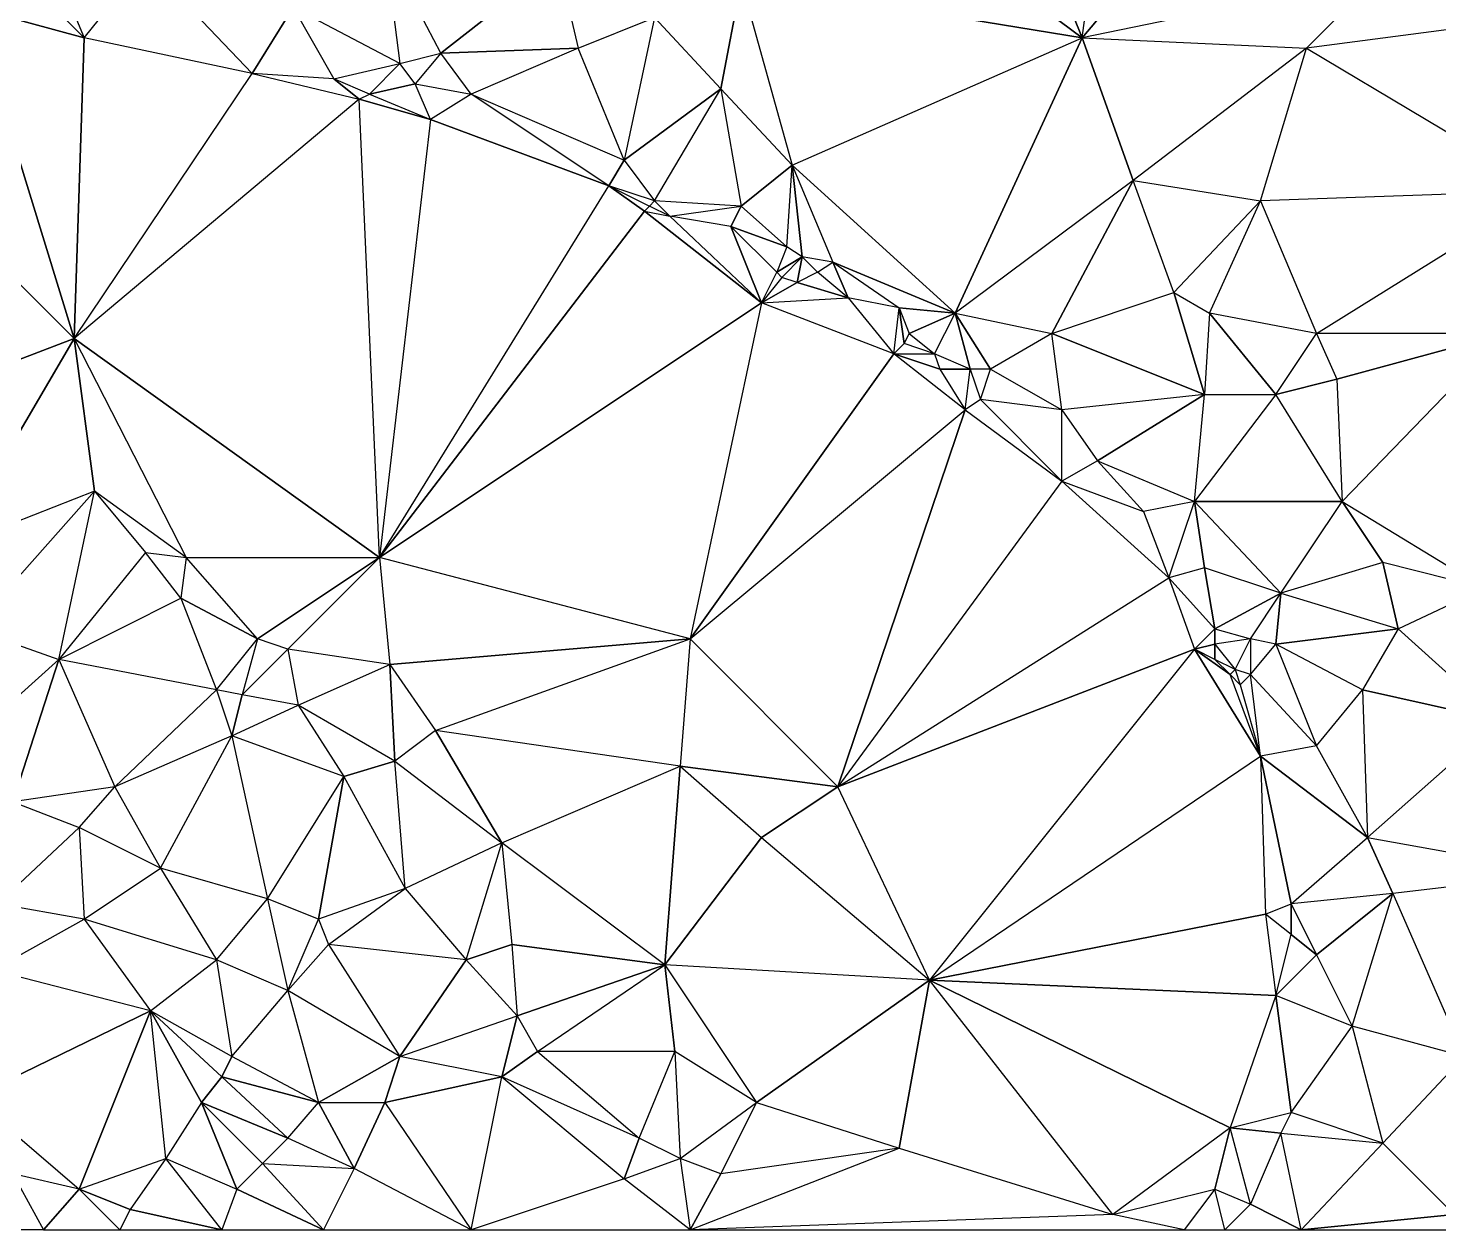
# Model space of a CAD drawing. Header units: millimetres. Extents: x 177476 to 180258, y 742892 to 746240.
# Drawn here: x 178032 to 178862, y 742892 to 743599 of the extents above; entities that cross this region are included whole.
import ezdxf

# ---------------------------------------------------------------- set-up
doc = ezdxf.new("R2010")
doc.units = ezdxf.units.MM
doc.layers.add('face', color=7, linetype='Continuous')

msp = doc.modelspace()

# ---------------------------------------------------------------- linework, layer by layer
at = {"layer": 'face'}
for points in [[(178652.5, 743593.5, 228.08), (178682.5, 743815.5, 232.39), (178571.5, 743794.5, 230.93), (178652.5, 743593.5, 228.08)], [(178811.5, 743782.5, 235.2), (178652.5, 743593.5, 228.08), (178682.5, 743815.5, 232.39), (178811.5, 743782.5, 235.2)], [(178652.5, 743593.5, 228.08), (178571.5, 743794.5, 230.93), (178511.5, 743698.5, 227.2), (178652.5, 743593.5, 228.08)], [(178811.5, 743782.5, 235.2), (178826.5, 743629.5, 234.67), (178652.5, 743593.5, 228.08), (178811.5, 743782.5, 235.2)], [(178652.5, 743593.5, 228.08), (178511.5, 743698.5, 227.2), (178451.5, 743626.5, 233.41), (178652.5, 743593.5, 228.08)], [(178241.5, 743647.5, 236.37), (178250.5, 743578.5, 237.97), (178187.5, 743611.5, 232.17), (178241.5, 743647.5, 236.37)], [(178343.5, 743638.5, 233.2), (178274.5, 743584.5, 238.88), (178241.5, 743647.5, 236.37), (178343.5, 743638.5, 233.2)], [(178274.5, 743584.5, 238.88), (178241.5, 743647.5, 236.37), (178250.5, 743578.5, 237.97), (178274.5, 743584.5, 238.88)], [(178100.5, 743638.5, 240.2), (178049.5, 743629.5, 235.95), (178064.5, 743593.5, 225.77), (178100.5, 743638.5, 240.2)], [(178100.5, 743638.5, 240.2), (178163.5, 743572.5, 225.77), (178064.5, 743593.5, 225.77), (178100.5, 743638.5, 240.2)], [(178100.5, 743638.5, 240.2), (178187.5, 743611.5, 232.17), (178163.5, 743572.5, 225.77), (178100.5, 743638.5, 240.2)], [(178343.5, 743638.5, 233.2), (178355.5, 743587.5, 234.15), (178274.5, 743584.5, 238.88), (178343.5, 743638.5, 233.2)], [(178400.5, 743605.5, 238.48), (178343.5, 743638.5, 233.2), (178355.5, 743587.5, 234.15), (178400.5, 743605.5, 238.48)], [(178049.5, 743629.5, 235.95), (178064.5, 743593.5, 225.77), (178040.5, 743617.5, 234.07), (178049.5, 743629.5, 235.95)], [(178826.5, 743629.5, 234.67), (178652.5, 743593.5, 228.08), (178784.5, 743587.5, 229.46), (178826.5, 743629.5, 234.67)], [(178826.5, 743629.5, 234.67), (178898.5, 743602.5, 242.04), (178784.5, 743587.5, 229.46), (178826.5, 743629.5, 234.67)], [(178451.5, 743626.5, 233.41), (178439.5, 743563.5, 233.84), (178400.5, 743605.5, 238.48), (178451.5, 743626.5, 233.41)], [(178451.5, 743626.5, 233.41), (178481.5, 743518.5, 238.26), (178439.5, 743563.5, 233.84), (178451.5, 743626.5, 233.41)], [(178652.5, 743593.5, 228.08), (178451.5, 743626.5, 233.41), (178481.5, 743518.5, 238.26), (178652.5, 743593.5, 228.08)], [(178064.5, 743593.5, 225.77), (178040.5, 743617.5, 234.07), (177998.5, 743611.5, 229.09), (178064.5, 743593.5, 225.77)], [(178058.5, 743416.5, 225.77), (177998.5, 743611.5, 229.09), (177884.5, 743590.5, 226.17), (178058.5, 743416.5, 225.77)], [(178058.5, 743416.5, 225.77), (178064.5, 743593.5, 225.77), (177998.5, 743611.5, 229.09), (178058.5, 743416.5, 225.77)], [(178187.5, 743611.5, 232.17), (178211.5, 743569.5, 227.68), (178163.5, 743572.5, 225.77), (178187.5, 743611.5, 232.17)], [(178250.5, 743578.5, 237.97), (178187.5, 743611.5, 232.17), (178211.5, 743569.5, 227.68), (178250.5, 743578.5, 237.97)], [(178400.5, 743605.5, 238.48), (178382.5, 743521.5, 231.84), (178355.5, 743587.5, 234.15), (178400.5, 743605.5, 238.48)], [(178439.5, 743563.5, 233.84), (178400.5, 743605.5, 238.48), (178382.5, 743521.5, 231.84), (178439.5, 743563.5, 233.84)], [(178898.5, 743602.5, 242.04), (178784.5, 743587.5, 229.46), (178925.5, 743503.5, 234.93), (178898.5, 743602.5, 242.04)], [(178058.5, 743416.5, 225.77), (177878.5, 743347.5, 226.16), (177884.5, 743590.5, 226.17), (178058.5, 743416.5, 225.77)], [(178058.5, 743416.5, 225.77), (178163.5, 743572.5, 225.77), (178064.5, 743593.5, 225.77), (178058.5, 743416.5, 225.77)], [(178355.5, 743587.5, 234.15), (178292.5, 743560.5, 237.32), (178274.5, 743584.5, 238.88), (178355.5, 743587.5, 234.15)], [(178382.5, 743521.5, 231.84), (178355.5, 743587.5, 234.15), (178292.5, 743560.5, 237.32), (178382.5, 743521.5, 231.84)], [(178652.5, 743593.5, 228.08), (178577.5, 743431.5, 232.57), (178481.5, 743518.5, 238.26), (178652.5, 743593.5, 228.08)], [(178652.5, 743593.5, 228.08), (178682.5, 743509.5, 229.25), (178577.5, 743431.5, 232.57), (178652.5, 743593.5, 228.08)], [(178652.5, 743593.5, 228.08), (178784.5, 743587.5, 229.46), (178682.5, 743509.5, 229.25), (178652.5, 743593.5, 228.08)], [(178784.5, 743587.5, 229.46), (178682.5, 743509.5, 229.25), (178757.5, 743497.5, 228.36), (178784.5, 743587.5, 229.46)], [(178784.5, 743587.5, 229.46), (178925.5, 743503.5, 234.93), (178757.5, 743497.5, 228.36), (178784.5, 743587.5, 229.46)], [(178274.5, 743584.5, 238.88), (178259.5, 743566.5, 237.14), (178250.5, 743578.5, 237.97), (178274.5, 743584.5, 238.88)], [(178292.5, 743560.5, 237.32), (178274.5, 743584.5, 238.88), (178259.5, 743566.5, 237.14), (178292.5, 743560.5, 237.32)], [(178226.5, 743557.5, 225.77), (178058.5, 743416.5, 225.77), (178163.5, 743572.5, 225.77), (178226.5, 743557.5, 225.77)], [(178211.5, 743569.5, 227.68), (178163.5, 743572.5, 225.77), (178226.5, 743557.5, 225.77), (178211.5, 743569.5, 227.68)], [(178250.5, 743578.5, 237.97), (178232.5, 743560.5, 230.39), (178211.5, 743569.5, 227.68), (178250.5, 743578.5, 237.97)], [(178259.5, 743566.5, 237.14), (178250.5, 743578.5, 237.97), (178232.5, 743560.5, 230.39), (178259.5, 743566.5, 237.14)], [(178226.5, 743557.5, 225.77), (178232.5, 743560.5, 230.39), (178211.5, 743569.5, 227.68), (178226.5, 743557.5, 225.77)], [(178268.5, 743545.5, 225.79), (178259.5, 743566.5, 237.14), (178232.5, 743560.5, 230.39), (178268.5, 743545.5, 225.79)], [(178292.5, 743560.5, 237.32), (178268.5, 743545.5, 225.79), (178259.5, 743566.5, 237.14), (178292.5, 743560.5, 237.32)], [(178439.5, 743563.5, 233.84), (178382.5, 743521.5, 231.84), (178400.5, 743497.5, 231.98), (178439.5, 743563.5, 233.84)], [(178439.5, 743563.5, 233.84), (178451.5, 743494.5, 235.73), (178400.5, 743497.5, 231.98), (178439.5, 743563.5, 233.84)], [(178481.5, 743518.5, 238.26), (178439.5, 743563.5, 233.84), (178451.5, 743494.5, 235.73), (178481.5, 743518.5, 238.26)], [(178238.5, 743287.5, 227.22), (178226.5, 743557.5, 225.77), (178058.5, 743416.5, 225.77), (178238.5, 743287.5, 227.22)], [(178268.5, 743545.5, 225.79), (178226.5, 743557.5, 225.77), (178232.5, 743560.5, 230.39), (178268.5, 743545.5, 225.79)], [(178268.5, 743545.5, 225.79), (178238.5, 743287.5, 227.22), (178226.5, 743557.5, 225.77), (178268.5, 743545.5, 225.79)], [(178373.5, 743506.5, 226.36), (178292.5, 743560.5, 237.32), (178268.5, 743545.5, 225.79), (178373.5, 743506.5, 226.36)], [(178382.5, 743521.5, 231.84), (178373.5, 743506.5, 226.36), (178292.5, 743560.5, 237.32), (178382.5, 743521.5, 231.84)], [(178373.5, 743506.5, 226.36), (178268.5, 743545.5, 225.79), (178238.5, 743287.5, 227.22), (178373.5, 743506.5, 226.36)], [(178382.5, 743521.5, 231.84), (178400.5, 743497.5, 231.98), (178373.5, 743506.5, 226.36), (178382.5, 743521.5, 231.84)], [(178481.5, 743518.5, 238.26), (178451.5, 743494.5, 235.73), (178478.5, 743470.5, 239.78), (178481.5, 743518.5, 238.26)], [(178481.5, 743518.5, 238.26), (178487.5, 743464.5, 239.56), (178478.5, 743470.5, 239.78), (178481.5, 743518.5, 238.26)], [(178577.5, 743431.5, 232.57), (178481.5, 743518.5, 238.26), (178505.5, 743461.5, 238.1), (178577.5, 743431.5, 232.57)], [(178481.5, 743518.5, 238.26), (178505.5, 743461.5, 238.1), (178487.5, 743464.5, 239.56), (178481.5, 743518.5, 238.26)], [(178373.5, 743506.5, 226.36), (178394.5, 743491.5, 225.77), (178238.5, 743287.5, 227.22), (178373.5, 743506.5, 226.36)], [(178400.5, 743497.5, 231.98), (178373.5, 743506.5, 226.36), (178397.5, 743494.5, 229.57), (178400.5, 743497.5, 231.98)], [(178373.5, 743506.5, 226.36), (178397.5, 743494.5, 229.57), (178394.5, 743491.5, 225.77), (178373.5, 743506.5, 226.36)], [(178682.5, 743509.5, 229.25), (178577.5, 743431.5, 232.57), (178634.5, 743419.5, 232.36), (178682.5, 743509.5, 229.25)], [(178682.5, 743509.5, 229.25), (178634.5, 743419.5, 232.36), (178706.5, 743443.5, 239.29), (178682.5, 743509.5, 229.25)], [(178682.5, 743509.5, 229.25), (178757.5, 743497.5, 228.36), (178706.5, 743443.5, 239.29), (178682.5, 743509.5, 229.25)], [(178400.5, 743497.5, 231.98), (178409.5, 743488.5, 225.78), (178397.5, 743494.5, 229.57), (178400.5, 743497.5, 231.98)], [(178451.5, 743494.5, 235.73), (178400.5, 743497.5, 231.98), (178409.5, 743488.5, 225.78), (178451.5, 743494.5, 235.73)], [(178757.5, 743497.5, 228.36), (178706.5, 743443.5, 239.29), (178727.5, 743431.5, 241.38), (178757.5, 743497.5, 228.36)], [(178757.5, 743497.5, 228.36), (178790.5, 743419.5, 228.1), (178727.5, 743431.5, 241.38), (178757.5, 743497.5, 228.36)], [(178925.5, 743503.5, 234.93), (178757.5, 743497.5, 228.36), (178790.5, 743419.5, 228.1), (178925.5, 743503.5, 234.93)], [(178925.5, 743503.5, 234.93), (178901.5, 743419.5, 228.12), (178790.5, 743419.5, 228.1), (178925.5, 743503.5, 234.93)], [(178463.5, 743437.5, 225.77), (178238.5, 743287.5, 227.22), (178394.5, 743491.5, 225.77), (178463.5, 743437.5, 225.77)], [(178409.5, 743488.5, 225.78), (178397.5, 743494.5, 229.57), (178394.5, 743491.5, 225.77), (178409.5, 743488.5, 225.78)], [(178409.5, 743488.5, 225.78), (178463.5, 743437.5, 225.77), (178394.5, 743491.5, 225.77), (178409.5, 743488.5, 225.78)], [(178451.5, 743494.5, 235.73), (178445.5, 743482.5, 229.94), (178409.5, 743488.5, 225.78), (178451.5, 743494.5, 235.73)], [(178445.5, 743482.5, 229.94), (178409.5, 743488.5, 225.78), (178463.5, 743437.5, 225.77), (178445.5, 743482.5, 229.94)], [(178451.5, 743494.5, 235.73), (178478.5, 743470.5, 239.78), (178445.5, 743482.5, 229.94), (178451.5, 743494.5, 235.73)], [(178478.5, 743470.5, 239.78), (178472.5, 743455.5, 226.24), (178445.5, 743482.5, 229.94), (178478.5, 743470.5, 239.78)], [(178472.5, 743455.5, 226.24), (178445.5, 743482.5, 229.94), (178463.5, 743437.5, 225.77), (178472.5, 743455.5, 226.24)], [(178487.5, 743464.5, 239.56), (178478.5, 743470.5, 239.78), (178472.5, 743455.5, 226.24), (178487.5, 743464.5, 239.56)], [(178487.5, 743464.5, 239.56), (178472.5, 743455.5, 226.24), (178475.5, 743452.5, 225.77), (178487.5, 743464.5, 239.56)], [(178487.5, 743464.5, 239.56), (178484.5, 743449.5, 226.66), (178475.5, 743452.5, 225.77), (178487.5, 743464.5, 239.56)], [(178487.5, 743464.5, 239.56), (178496.5, 743455.5, 236.98), (178484.5, 743449.5, 226.66), (178487.5, 743464.5, 239.56)], [(178505.5, 743461.5, 238.1), (178487.5, 743464.5, 239.56), (178496.5, 743455.5, 236.98), (178505.5, 743461.5, 238.1)], [(178472.5, 743455.5, 226.24), (178475.5, 743452.5, 225.77), (178463.5, 743437.5, 225.77), (178472.5, 743455.5, 226.24)], [(178514.5, 743440.5, 229.52), (178496.5, 743455.5, 236.98), (178484.5, 743449.5, 226.66), (178514.5, 743440.5, 229.52)], [(178505.5, 743461.5, 238.1), (178514.5, 743440.5, 229.52), (178496.5, 743455.5, 236.98), (178505.5, 743461.5, 238.1)], [(178577.5, 743431.5, 232.57), (178505.5, 743461.5, 238.1), (178544.5, 743434.5, 234.25), (178577.5, 743431.5, 232.57)], [(178505.5, 743461.5, 238.1), (178544.5, 743434.5, 234.25), (178514.5, 743440.5, 229.52), (178505.5, 743461.5, 238.1)], [(178484.5, 743449.5, 226.66), (178475.5, 743452.5, 225.77), (178463.5, 743437.5, 225.77), (178484.5, 743449.5, 226.66)], [(178514.5, 743440.5, 229.52), (178484.5, 743449.5, 226.66), (178463.5, 743437.5, 225.77), (178514.5, 743440.5, 229.52)], [(178514.5, 743440.5, 229.52), (178541.5, 743407.5, 225.78), (178463.5, 743437.5, 225.77), (178514.5, 743440.5, 229.52)], [(178544.5, 743434.5, 234.25), (178514.5, 743440.5, 229.52), (178541.5, 743407.5, 225.78), (178544.5, 743434.5, 234.25)], [(178634.5, 743419.5, 232.36), (178706.5, 743443.5, 239.29), (178724.5, 743383.5, 242.61), (178634.5, 743419.5, 232.36)], [(178706.5, 743443.5, 239.29), (178727.5, 743431.5, 241.38), (178724.5, 743383.5, 242.61), (178706.5, 743443.5, 239.29)], [(178463.5, 743437.5, 225.77), (178421.5, 743239.5, 226.71), (178238.5, 743287.5, 227.22), (178463.5, 743437.5, 225.77)], [(178541.5, 743407.5, 225.78), (178463.5, 743437.5, 225.77), (178421.5, 743239.5, 226.71), (178541.5, 743407.5, 225.78)], [(178544.5, 743434.5, 234.25), (178547.5, 743413.5, 232.05), (178541.5, 743407.5, 225.78), (178544.5, 743434.5, 234.25)], [(178577.5, 743431.5, 232.57), (178544.5, 743434.5, 234.25), (178550.5, 743419.5, 233.23), (178577.5, 743431.5, 232.57)], [(178544.5, 743434.5, 234.25), (178550.5, 743419.5, 233.23), (178547.5, 743413.5, 232.05), (178544.5, 743434.5, 234.25)], [(178577.5, 743431.5, 232.57), (178550.5, 743419.5, 233.23), (178565.5, 743407.5, 226.52), (178577.5, 743431.5, 232.57)], [(178577.5, 743431.5, 232.57), (178586.5, 743398.5, 234.09), (178565.5, 743407.5, 226.52), (178577.5, 743431.5, 232.57)], [(178577.5, 743431.5, 232.57), (178634.5, 743419.5, 232.36), (178598.5, 743398.5, 233.78), (178577.5, 743431.5, 232.57)], [(178577.5, 743431.5, 232.57), (178598.5, 743398.5, 233.78), (178586.5, 743398.5, 234.09), (178577.5, 743431.5, 232.57)], [(178727.5, 743431.5, 241.38), (178724.5, 743383.5, 242.61), (178766.5, 743383.5, 237.46), (178727.5, 743431.5, 241.38)], [(178790.5, 743419.5, 228.1), (178727.5, 743431.5, 241.38), (178766.5, 743383.5, 237.46), (178790.5, 743419.5, 228.1)], [(178058.5, 743416.5, 225.77), (177986.5, 743293.5, 232.7), (177878.5, 743347.5, 226.16), (178058.5, 743416.5, 225.77)], [(178058.5, 743416.5, 225.77), (178070.5, 743326.5, 228.07), (177986.5, 743293.5, 232.7), (178058.5, 743416.5, 225.77)], [(178238.5, 743287.5, 227.22), (178058.5, 743416.5, 225.77), (178124.5, 743287.5, 228.68), (178238.5, 743287.5, 227.22)], [(178058.5, 743416.5, 225.77), (178124.5, 743287.5, 228.68), (178070.5, 743326.5, 228.07), (178058.5, 743416.5, 225.77)], [(178565.5, 743407.5, 226.52), (178547.5, 743413.5, 232.05), (178541.5, 743407.5, 225.78), (178565.5, 743407.5, 226.52)], [(178550.5, 743419.5, 233.23), (178565.5, 743407.5, 226.52), (178547.5, 743413.5, 232.05), (178550.5, 743419.5, 233.23)], [(178634.5, 743419.5, 232.36), (178598.5, 743398.5, 233.78), (178640.5, 743374.5, 236.67), (178634.5, 743419.5, 232.36)], [(178634.5, 743419.5, 232.36), (178724.5, 743383.5, 242.61), (178640.5, 743374.5, 236.67), (178634.5, 743419.5, 232.36)], [(178790.5, 743419.5, 228.1), (178802.5, 743392.5, 228.07), (178766.5, 743383.5, 237.46), (178790.5, 743419.5, 228.1)], [(178901.5, 743419.5, 228.12), (178790.5, 743419.5, 228.1), (178802.5, 743392.5, 228.07), (178901.5, 743419.5, 228.12)], [(178901.5, 743419.5, 228.12), (178802.5, 743392.5, 228.07), (178805.5, 743320.5, 228.07), (178901.5, 743419.5, 228.12)], [(178901.5, 743419.5, 228.12), (178805.5, 743320.5, 228.07), (178889.5, 743269.5, 228.07), (178901.5, 743419.5, 228.12)], [(178541.5, 743407.5, 225.78), (178421.5, 743239.5, 226.71), (178583.5, 743374.5, 226.06), (178541.5, 743407.5, 225.78)], [(178565.5, 743407.5, 226.52), (178568.5, 743398.5, 226.07), (178541.5, 743407.5, 225.78), (178565.5, 743407.5, 226.52)], [(178568.5, 743398.5, 226.07), (178583.5, 743374.5, 226.06), (178541.5, 743407.5, 225.78), (178568.5, 743398.5, 226.07)], [(178586.5, 743398.5, 234.09), (178565.5, 743407.5, 226.52), (178568.5, 743398.5, 226.07), (178586.5, 743398.5, 234.09)], [(178586.5, 743398.5, 234.09), (178568.5, 743398.5, 226.07), (178583.5, 743374.5, 226.06), (178586.5, 743398.5, 234.09)], [(178586.5, 743398.5, 234.09), (178592.5, 743380.5, 231.03), (178583.5, 743374.5, 226.06), (178586.5, 743398.5, 234.09)], [(178598.5, 743398.5, 233.78), (178586.5, 743398.5, 234.09), (178592.5, 743380.5, 231.03), (178598.5, 743398.5, 233.78)], [(178598.5, 743398.5, 233.78), (178640.5, 743374.5, 236.67), (178592.5, 743380.5, 231.03), (178598.5, 743398.5, 233.78)], [(178802.5, 743392.5, 228.07), (178805.5, 743320.5, 228.07), (178766.5, 743383.5, 237.46), (178802.5, 743392.5, 228.07)], [(178592.5, 743380.5, 231.03), (178583.5, 743374.5, 226.06), (178640.5, 743332.5, 226.06), (178592.5, 743380.5, 231.03)], [(178640.5, 743374.5, 236.67), (178592.5, 743380.5, 231.03), (178640.5, 743332.5, 226.06), (178640.5, 743374.5, 236.67)], [(178724.5, 743383.5, 242.61), (178640.5, 743374.5, 236.67), (178661.5, 743344.5, 236.96), (178724.5, 743383.5, 242.61)], [(178724.5, 743383.5, 242.61), (178661.5, 743344.5, 236.96), (178718.5, 743320.5, 237.27), (178724.5, 743383.5, 242.61)], [(178724.5, 743383.5, 242.61), (178766.5, 743383.5, 237.46), (178718.5, 743320.5, 237.27), (178724.5, 743383.5, 242.61)], [(178805.5, 743320.5, 228.07), (178766.5, 743383.5, 237.46), (178718.5, 743320.5, 237.27), (178805.5, 743320.5, 228.07)], [(178583.5, 743374.5, 226.06), (178508.5, 743152.5, 226.19), (178421.5, 743239.5, 226.71), (178583.5, 743374.5, 226.06)], [(178583.5, 743374.5, 226.06), (178640.5, 743332.5, 226.06), (178508.5, 743152.5, 226.19), (178583.5, 743374.5, 226.06)], [(178640.5, 743374.5, 236.67), (178661.5, 743344.5, 236.96), (178640.5, 743332.5, 226.06), (178640.5, 743374.5, 236.67)], [(178661.5, 743344.5, 236.96), (178640.5, 743332.5, 226.06), (178688.5, 743314.5, 233.85), (178661.5, 743344.5, 236.96)], [(178661.5, 743344.5, 236.96), (178718.5, 743320.5, 237.27), (178688.5, 743314.5, 233.85), (178661.5, 743344.5, 236.96)], [(178640.5, 743332.5, 226.06), (178508.5, 743152.5, 226.19), (178703.5, 743275.5, 226.28), (178640.5, 743332.5, 226.06)], [(178640.5, 743332.5, 226.06), (178688.5, 743314.5, 233.85), (178703.5, 743275.5, 226.28), (178640.5, 743332.5, 226.06)], [(178070.5, 743326.5, 228.07), (177986.5, 743293.5, 232.7), (177998.5, 743245.5, 238.38), (178070.5, 743326.5, 228.07)], [(178070.5, 743326.5, 228.07), (177998.5, 743245.5, 238.38), (178049.5, 743227.5, 233.3), (178070.5, 743326.5, 228.07)], [(178070.5, 743326.5, 228.07), (178100.5, 743290.5, 233.33), (178049.5, 743227.5, 233.3), (178070.5, 743326.5, 228.07)], [(178124.5, 743287.5, 228.68), (178070.5, 743326.5, 228.07), (178100.5, 743290.5, 233.33), (178124.5, 743287.5, 228.68)], [(178718.5, 743320.5, 237.27), (178688.5, 743314.5, 233.85), (178703.5, 743275.5, 226.28), (178718.5, 743320.5, 237.27)], [(178718.5, 743320.5, 237.27), (178724.5, 743281.5, 230.49), (178703.5, 743275.5, 226.28), (178718.5, 743320.5, 237.27)], [(178805.5, 743320.5, 228.07), (178718.5, 743320.5, 237.27), (178769.5, 743266.5, 227.37), (178805.5, 743320.5, 228.07)], [(178718.5, 743320.5, 237.27), (178769.5, 743266.5, 227.37), (178724.5, 743281.5, 230.49), (178718.5, 743320.5, 237.27)], [(178805.5, 743320.5, 228.07), (178829.5, 743284.5, 228.07), (178769.5, 743266.5, 227.37), (178805.5, 743320.5, 228.07)], [(178805.5, 743320.5, 228.07), (178889.5, 743269.5, 228.07), (178829.5, 743284.5, 228.07), (178805.5, 743320.5, 228.07)], [(178121.5, 743263.5, 228.9), (178100.5, 743290.5, 233.33), (178049.5, 743227.5, 233.3), (178121.5, 743263.5, 228.9)], [(178124.5, 743287.5, 228.68), (178121.5, 743263.5, 228.9), (178100.5, 743290.5, 233.33), (178124.5, 743287.5, 228.68)], [(178166.5, 743239.5, 233.13), (178124.5, 743287.5, 228.68), (178121.5, 743263.5, 228.9), (178166.5, 743239.5, 233.13)], [(178238.5, 743287.5, 227.22), (178166.5, 743239.5, 233.13), (178124.5, 743287.5, 228.68), (178238.5, 743287.5, 227.22)], [(178238.5, 743287.5, 227.22), (178184.5, 743233.5, 228.83), (178166.5, 743239.5, 233.13), (178238.5, 743287.5, 227.22)], [(178238.5, 743287.5, 227.22), (178244.5, 743224.5, 229.01), (178184.5, 743233.5, 228.83), (178238.5, 743287.5, 227.22)], [(178421.5, 743239.5, 226.71), (178238.5, 743287.5, 227.22), (178244.5, 743224.5, 229.01), (178421.5, 743239.5, 226.71)], [(178724.5, 743281.5, 230.49), (178703.5, 743275.5, 226.28), (178730.5, 743245.5, 233.6), (178724.5, 743281.5, 230.49)], [(178769.5, 743266.5, 227.37), (178724.5, 743281.5, 230.49), (178730.5, 743245.5, 233.6), (178769.5, 743266.5, 227.37)], [(178829.5, 743284.5, 228.07), (178769.5, 743266.5, 227.37), (178838.5, 743245.5, 233.11), (178829.5, 743284.5, 228.07)], [(178889.5, 743269.5, 228.07), (178829.5, 743284.5, 228.07), (178838.5, 743245.5, 233.11), (178889.5, 743269.5, 228.07)], [(178508.5, 743152.5, 226.19), (178703.5, 743275.5, 226.28), (178718.5, 743233.5, 226.07), (178508.5, 743152.5, 226.19)], [(178703.5, 743275.5, 226.28), (178718.5, 743233.5, 226.07), (178730.5, 743245.5, 233.6), (178703.5, 743275.5, 226.28)], [(178121.5, 743263.5, 228.9), (178142.5, 743209.5, 236.37), (178049.5, 743227.5, 233.3), (178121.5, 743263.5, 228.9)], [(178166.5, 743239.5, 233.13), (178121.5, 743263.5, 228.9), (178142.5, 743209.5, 236.37), (178166.5, 743239.5, 233.13)], [(178769.5, 743266.5, 227.37), (178730.5, 743245.5, 233.6), (178751.5, 743239.5, 226.17), (178769.5, 743266.5, 227.37)], [(178769.5, 743266.5, 227.37), (178766.5, 743236.5, 233.49), (178751.5, 743239.5, 226.17), (178769.5, 743266.5, 227.37)], [(178769.5, 743266.5, 227.37), (178838.5, 743245.5, 233.11), (178766.5, 743236.5, 233.49), (178769.5, 743266.5, 227.37)], [(178889.5, 743269.5, 228.07), (178898.5, 743191.5, 228.59), (178838.5, 743245.5, 233.11), (178889.5, 743269.5, 228.07)], [(177998.5, 743245.5, 238.38), (178049.5, 743227.5, 233.3), (177989.5, 743173.5, 247.97), (177998.5, 743245.5, 238.38)], [(178166.5, 743239.5, 233.13), (178157.5, 743206.5, 230.67), (178142.5, 743209.5, 236.37), (178166.5, 743239.5, 233.13)], [(178184.5, 743233.5, 228.83), (178166.5, 743239.5, 233.13), (178157.5, 743206.5, 230.67), (178184.5, 743233.5, 228.83)], [(178421.5, 743239.5, 226.71), (178244.5, 743224.5, 229.01), (178271.5, 743185.5, 235.93), (178421.5, 743239.5, 226.71)], [(178421.5, 743239.5, 226.71), (178415.5, 743164.5, 227.14), (178271.5, 743185.5, 235.93), (178421.5, 743239.5, 226.71)], [(178508.5, 743152.5, 226.19), (178421.5, 743239.5, 226.71), (178415.5, 743164.5, 227.14), (178508.5, 743152.5, 226.19)], [(178718.5, 743233.5, 226.07), (178730.5, 743245.5, 233.6), (178730.5, 743236.5, 232.02), (178718.5, 743233.5, 226.07)], [(178730.5, 743245.5, 233.6), (178751.5, 743239.5, 226.17), (178730.5, 743236.5, 232.02), (178730.5, 743245.5, 233.6)], [(178751.5, 743239.5, 226.17), (178730.5, 743236.5, 232.02), (178742.5, 743221.5, 226.35), (178751.5, 743239.5, 226.17)], [(178751.5, 743239.5, 226.17), (178751.5, 743218.5, 232.7), (178742.5, 743221.5, 226.35), (178751.5, 743239.5, 226.17)], [(178766.5, 743236.5, 233.49), (178751.5, 743239.5, 226.17), (178751.5, 743218.5, 232.7), (178766.5, 743236.5, 233.49)], [(178838.5, 743245.5, 233.11), (178817.5, 743209.5, 229.77), (178766.5, 743236.5, 233.49), (178838.5, 743245.5, 233.11)], [(178898.5, 743191.5, 228.59), (178838.5, 743245.5, 233.11), (178817.5, 743209.5, 229.77), (178898.5, 743191.5, 228.59)], [(178184.5, 743233.5, 228.83), (178190.5, 743200.5, 228.85), (178157.5, 743206.5, 230.67), (178184.5, 743233.5, 228.83)], [(178244.5, 743224.5, 229.01), (178184.5, 743233.5, 228.83), (178190.5, 743200.5, 228.85), (178244.5, 743224.5, 229.01)], [(178508.5, 743152.5, 226.19), (178718.5, 743233.5, 226.07), (178562.5, 743038.5, 226.17), (178508.5, 743152.5, 226.19)], [(178718.5, 743233.5, 226.07), (178562.5, 743038.5, 226.17), (178757.5, 743170.5, 226.07), (178718.5, 743233.5, 226.07)], [(178718.5, 743233.5, 226.07), (178730.5, 743236.5, 232.02), (178730.5, 743227.5, 229.73), (178718.5, 743233.5, 226.07)], [(178718.5, 743233.5, 226.07), (178757.5, 743170.5, 226.07), (178739.5, 743218.5, 226.07), (178718.5, 743233.5, 226.07)], [(178718.5, 743233.5, 226.07), (178739.5, 743218.5, 226.07), (178730.5, 743227.5, 229.73), (178718.5, 743233.5, 226.07)], [(178730.5, 743236.5, 232.02), (178742.5, 743221.5, 226.35), (178730.5, 743227.5, 229.73), (178730.5, 743236.5, 232.02)], [(178766.5, 743236.5, 233.49), (178790.5, 743176.5, 232.82), (178751.5, 743218.5, 232.7), (178766.5, 743236.5, 233.49)], [(178817.5, 743209.5, 229.77), (178766.5, 743236.5, 233.49), (178790.5, 743176.5, 232.82), (178817.5, 743209.5, 229.77)], [(178049.5, 743227.5, 233.3), (178022.5, 743143.5, 252.3), (177989.5, 743173.5, 247.97), (178049.5, 743227.5, 233.3)], [(178049.5, 743227.5, 233.3), (178082.5, 743152.5, 245.9), (178022.5, 743143.5, 252.3), (178049.5, 743227.5, 233.3)], [(178142.5, 743209.5, 236.37), (178049.5, 743227.5, 233.3), (178082.5, 743152.5, 245.9), (178142.5, 743209.5, 236.37)], [(178244.5, 743224.5, 229.01), (178247.5, 743167.5, 237.22), (178190.5, 743200.5, 228.85), (178244.5, 743224.5, 229.01)], [(178244.5, 743224.5, 229.01), (178271.5, 743185.5, 235.93), (178247.5, 743167.5, 237.22), (178244.5, 743224.5, 229.01)], [(178742.5, 743221.5, 226.35), (178730.5, 743227.5, 229.73), (178739.5, 743218.5, 226.07), (178742.5, 743221.5, 226.35)], [(178742.5, 743221.5, 226.35), (178745.5, 743212.5, 230.92), (178739.5, 743218.5, 226.07), (178742.5, 743221.5, 226.35)], [(178751.5, 743218.5, 232.7), (178742.5, 743221.5, 226.35), (178745.5, 743212.5, 230.92), (178751.5, 743218.5, 232.7)], [(178757.5, 743170.5, 226.07), (178739.5, 743218.5, 226.07), (178745.5, 743212.5, 230.92), (178757.5, 743170.5, 226.07)], [(178757.5, 743170.5, 226.07), (178751.5, 743218.5, 232.7), (178745.5, 743212.5, 230.92), (178757.5, 743170.5, 226.07)], [(178790.5, 743176.5, 232.82), (178757.5, 743170.5, 226.07), (178751.5, 743218.5, 232.7), (178790.5, 743176.5, 232.82)], [(178142.5, 743209.5, 236.37), (178151.5, 743182.5, 230.21), (178082.5, 743152.5, 245.9), (178142.5, 743209.5, 236.37)], [(178157.5, 743206.5, 230.67), (178142.5, 743209.5, 236.37), (178151.5, 743182.5, 230.21), (178157.5, 743206.5, 230.67)], [(178190.5, 743200.5, 228.85), (178157.5, 743206.5, 230.67), (178151.5, 743182.5, 230.21), (178190.5, 743200.5, 228.85)], [(178817.5, 743209.5, 229.77), (178820.5, 743122.5, 236.12), (178790.5, 743176.5, 232.82), (178817.5, 743209.5, 229.77)], [(178898.5, 743191.5, 228.59), (178817.5, 743209.5, 229.77), (178820.5, 743122.5, 236.12), (178898.5, 743191.5, 228.59)], [(178190.5, 743200.5, 228.85), (178217.5, 743158.5, 237.95), (178151.5, 743182.5, 230.21), (178190.5, 743200.5, 228.85)], [(178247.5, 743167.5, 237.22), (178190.5, 743200.5, 228.85), (178217.5, 743158.5, 237.95), (178247.5, 743167.5, 237.22)], [(178898.5, 743191.5, 228.59), (178820.5, 743122.5, 236.12), (178937.5, 743101.5, 247.29), (178898.5, 743191.5, 228.59)], [(178151.5, 743182.5, 230.21), (178082.5, 743152.5, 245.9), (178109.5, 743104.5, 236.59), (178151.5, 743182.5, 230.21)], [(178151.5, 743182.5, 230.21), (178172.5, 743086.5, 242.54), (178109.5, 743104.5, 236.59), (178151.5, 743182.5, 230.21)], [(178217.5, 743158.5, 237.95), (178151.5, 743182.5, 230.21), (178172.5, 743086.5, 242.54), (178217.5, 743158.5, 237.95)], [(178271.5, 743185.5, 235.93), (178247.5, 743167.5, 237.22), (178310.5, 743119.5, 227.97), (178271.5, 743185.5, 235.93)], [(178415.5, 743164.5, 227.14), (178271.5, 743185.5, 235.93), (178310.5, 743119.5, 227.97), (178415.5, 743164.5, 227.14)], [(178820.5, 743122.5, 236.12), (178790.5, 743176.5, 232.82), (178757.5, 743170.5, 226.07), (178820.5, 743122.5, 236.12)], [(178247.5, 743167.5, 237.22), (178217.5, 743158.5, 237.95), (178253.5, 743092.5, 230.5), (178247.5, 743167.5, 237.22)], [(178247.5, 743167.5, 237.22), (178310.5, 743119.5, 227.97), (178253.5, 743092.5, 230.5), (178247.5, 743167.5, 237.22)], [(178415.5, 743164.5, 227.14), (178406.5, 743047.5, 238.35), (178310.5, 743119.5, 227.97), (178415.5, 743164.5, 227.14)], [(178415.5, 743164.5, 227.14), (178463.5, 743122.5, 230.77), (178406.5, 743047.5, 238.35), (178415.5, 743164.5, 227.14)], [(178508.5, 743152.5, 226.19), (178415.5, 743164.5, 227.14), (178463.5, 743122.5, 230.77), (178508.5, 743152.5, 226.19)], [(178562.5, 743038.5, 226.17), (178757.5, 743170.5, 226.07), (178760.5, 743077.5, 226.07), (178562.5, 743038.5, 226.17)], [(178820.5, 743122.5, 236.12), (178757.5, 743170.5, 226.07), (178775.5, 743083.5, 234.25), (178820.5, 743122.5, 236.12)], [(178757.5, 743170.5, 226.07), (178760.5, 743077.5, 226.07), (178775.5, 743083.5, 234.25), (178757.5, 743170.5, 226.07)], [(178217.5, 743158.5, 237.95), (178202.5, 743074.5, 234.04), (178172.5, 743086.5, 242.54), (178217.5, 743158.5, 237.95)], [(178217.5, 743158.5, 237.95), (178253.5, 743092.5, 230.5), (178202.5, 743074.5, 234.04), (178217.5, 743158.5, 237.95)], [(178082.5, 743152.5, 245.9), (178022.5, 743143.5, 252.3), (178061.5, 743128.5, 249.61), (178082.5, 743152.5, 245.9)], [(178082.5, 743152.5, 245.9), (178109.5, 743104.5, 236.59), (178061.5, 743128.5, 249.61), (178082.5, 743152.5, 245.9)], [(178508.5, 743152.5, 226.19), (178463.5, 743122.5, 230.77), (178562.5, 743038.5, 226.17), (178508.5, 743152.5, 226.19)], [(178022.5, 743143.5, 252.3), (178061.5, 743128.5, 249.61), (178013.5, 743083.5, 248.4), (178022.5, 743143.5, 252.3)], [(178061.5, 743128.5, 249.61), (178064.5, 743074.5, 238.29), (178013.5, 743083.5, 248.4), (178061.5, 743128.5, 249.61)], [(178109.5, 743104.5, 236.59), (178061.5, 743128.5, 249.61), (178064.5, 743074.5, 238.29), (178109.5, 743104.5, 236.59)], [(178463.5, 743122.5, 230.77), (178562.5, 743038.5, 226.17), (178406.5, 743047.5, 238.35), (178463.5, 743122.5, 230.77)], [(178820.5, 743122.5, 236.12), (178835.5, 743089.5, 237.55), (178775.5, 743083.5, 234.25), (178820.5, 743122.5, 236.12)], [(178820.5, 743122.5, 236.12), (178937.5, 743101.5, 247.29), (178835.5, 743089.5, 237.55), (178820.5, 743122.5, 236.12)], [(178310.5, 743119.5, 227.97), (178253.5, 743092.5, 230.5), (178289.5, 743050.5, 237.08), (178310.5, 743119.5, 227.97)], [(178310.5, 743119.5, 227.97), (178316.5, 743059.5, 236.58), (178289.5, 743050.5, 237.08), (178310.5, 743119.5, 227.97)], [(178406.5, 743047.5, 238.35), (178310.5, 743119.5, 227.97), (178316.5, 743059.5, 236.58), (178406.5, 743047.5, 238.35)], [(178109.5, 743104.5, 236.59), (178142.5, 743050.5, 244.82), (178064.5, 743074.5, 238.29), (178109.5, 743104.5, 236.59)], [(178172.5, 743086.5, 242.54), (178109.5, 743104.5, 236.59), (178142.5, 743050.5, 244.82), (178172.5, 743086.5, 242.54)], [(178937.5, 743101.5, 247.29), (178835.5, 743089.5, 237.55), (178877.5, 742993.5, 254.19), (178937.5, 743101.5, 247.29)], [(178253.5, 743092.5, 230.5), (178202.5, 743074.5, 234.04), (178208.5, 743059.5, 232.09), (178253.5, 743092.5, 230.5)], [(178253.5, 743092.5, 230.5), (178289.5, 743050.5, 237.08), (178208.5, 743059.5, 232.09), (178253.5, 743092.5, 230.5)], [(178835.5, 743089.5, 237.55), (178775.5, 743083.5, 234.25), (178790.5, 743053.5, 234.85), (178835.5, 743089.5, 237.55)], [(178835.5, 743089.5, 237.55), (178790.5, 743053.5, 234.85), (178811.5, 743011.5, 245.53), (178835.5, 743089.5, 237.55)], [(178835.5, 743089.5, 237.55), (178877.5, 742993.5, 254.19), (178811.5, 743011.5, 245.53), (178835.5, 743089.5, 237.55)], [(178064.5, 743074.5, 238.29), (178013.5, 743083.5, 248.4), (178010.5, 743044.5, 243.33), (178064.5, 743074.5, 238.29)], [(178172.5, 743086.5, 242.54), (178184.5, 743032.5, 233.98), (178142.5, 743050.5, 244.82), (178172.5, 743086.5, 242.54)], [(178202.5, 743074.5, 234.04), (178172.5, 743086.5, 242.54), (178184.5, 743032.5, 233.98), (178202.5, 743074.5, 234.04)], [(178760.5, 743077.5, 226.07), (178775.5, 743083.5, 234.25), (178775.5, 743065.5, 233.54), (178760.5, 743077.5, 226.07)], [(178775.5, 743083.5, 234.25), (178790.5, 743053.5, 234.85), (178775.5, 743065.5, 233.54), (178775.5, 743083.5, 234.25)], [(178064.5, 743074.5, 238.29), (178103.5, 743020.5, 247.47), (178010.5, 743044.5, 243.33), (178064.5, 743074.5, 238.29)], [(178142.5, 743050.5, 244.82), (178064.5, 743074.5, 238.29), (178103.5, 743020.5, 247.47), (178142.5, 743050.5, 244.82)], [(178202.5, 743074.5, 234.04), (178208.5, 743059.5, 232.09), (178184.5, 743032.5, 233.98), (178202.5, 743074.5, 234.04)], [(178562.5, 743038.5, 226.17), (178760.5, 743077.5, 226.07), (178766.5, 743029.5, 227.8), (178562.5, 743038.5, 226.17)], [(178760.5, 743077.5, 226.07), (178766.5, 743029.5, 227.8), (178775.5, 743065.5, 233.54), (178760.5, 743077.5, 226.07)], [(178766.5, 743029.5, 227.8), (178775.5, 743065.5, 233.54), (178790.5, 743053.5, 234.85), (178766.5, 743029.5, 227.8)], [(178208.5, 743059.5, 232.09), (178250.5, 742993.5, 243.95), (178184.5, 743032.5, 233.98), (178208.5, 743059.5, 232.09)], [(178289.5, 743050.5, 237.08), (178208.5, 743059.5, 232.09), (178250.5, 742993.5, 243.95), (178289.5, 743050.5, 237.08)], [(178316.5, 743059.5, 236.58), (178319.5, 743017.5, 233.36), (178289.5, 743050.5, 237.08), (178316.5, 743059.5, 236.58)], [(178406.5, 743047.5, 238.35), (178316.5, 743059.5, 236.58), (178319.5, 743017.5, 233.36), (178406.5, 743047.5, 238.35)], [(178142.5, 743050.5, 244.82), (178151.5, 742993.5, 236.11), (178103.5, 743020.5, 247.47), (178142.5, 743050.5, 244.82)], [(178184.5, 743032.5, 233.98), (178142.5, 743050.5, 244.82), (178151.5, 742993.5, 236.11), (178184.5, 743032.5, 233.98)], [(178319.5, 743017.5, 233.36), (178289.5, 743050.5, 237.08), (178250.5, 742993.5, 243.95), (178319.5, 743017.5, 233.36)], [(178406.5, 743047.5, 238.35), (178319.5, 743017.5, 233.36), (178331.5, 742996.5, 230.87), (178406.5, 743047.5, 238.35)], [(178406.5, 743047.5, 238.35), (178412.5, 742996.5, 237.19), (178331.5, 742996.5, 230.87), (178406.5, 743047.5, 238.35)], [(178562.5, 743038.5, 226.17), (178406.5, 743047.5, 238.35), (178460.5, 742966.5, 232.11), (178562.5, 743038.5, 226.17)], [(178406.5, 743047.5, 238.35), (178460.5, 742966.5, 232.11), (178412.5, 742996.5, 237.19), (178406.5, 743047.5, 238.35)], [(178790.5, 743053.5, 234.85), (178811.5, 743011.5, 245.53), (178766.5, 743029.5, 227.8), (178790.5, 743053.5, 234.85)], [(178103.5, 743020.5, 247.47), (178010.5, 743044.5, 243.33), (177998.5, 742969.5, 253.71), (178103.5, 743020.5, 247.47)], [(178184.5, 743032.5, 233.98), (178202.5, 742966.5, 247.27), (178151.5, 742993.5, 236.11), (178184.5, 743032.5, 233.98)], [(178250.5, 742993.5, 243.95), (178184.5, 743032.5, 233.98), (178202.5, 742966.5, 247.27), (178250.5, 742993.5, 243.95)], [(178562.5, 743038.5, 226.17), (178460.5, 742966.5, 232.11), (178544.5, 742939.5, 226.21), (178562.5, 743038.5, 226.17)], [(178562.5, 743038.5, 226.17), (178544.5, 742939.5, 226.21), (178670.5, 742900.5, 226.25), (178562.5, 743038.5, 226.17)], [(178562.5, 743038.5, 226.17), (178766.5, 743029.5, 227.8), (178739.5, 742951.5, 226.17), (178562.5, 743038.5, 226.17)], [(178562.5, 743038.5, 226.17), (178739.5, 742951.5, 226.17), (178670.5, 742900.5, 226.25), (178562.5, 743038.5, 226.17)], [(178766.5, 743029.5, 227.8), (178739.5, 742951.5, 226.17), (178775.5, 742960.5, 235.52), (178766.5, 743029.5, 227.8)], [(178766.5, 743029.5, 227.8), (178775.5, 742960.5, 235.52), (178811.5, 743011.5, 245.53), (178766.5, 743029.5, 227.8)], [(178103.5, 743020.5, 247.47), (177998.5, 742969.5, 253.71), (178061.5, 742915.5, 240.56), (178103.5, 743020.5, 247.47)], [(178103.5, 743020.5, 247.47), (178061.5, 742915.5, 240.56), (178112.5, 742933.5, 238.78), (178103.5, 743020.5, 247.47)], [(178151.5, 742993.5, 236.11), (178103.5, 743020.5, 247.47), (178145.5, 742981.5, 236.32), (178151.5, 742993.5, 236.11)], [(178103.5, 743020.5, 247.47), (178145.5, 742981.5, 236.32), (178133.5, 742966.5, 236.98), (178103.5, 743020.5, 247.47)], [(178103.5, 743020.5, 247.47), (178133.5, 742966.5, 236.98), (178112.5, 742933.5, 238.78), (178103.5, 743020.5, 247.47)], [(178319.5, 743017.5, 233.36), (178310.5, 742981.5, 233.38), (178250.5, 742993.5, 243.95), (178319.5, 743017.5, 233.36)], [(178319.5, 743017.5, 233.36), (178331.5, 742996.5, 230.87), (178310.5, 742981.5, 233.38), (178319.5, 743017.5, 233.36)], [(178811.5, 743011.5, 245.53), (178829.5, 742942.5, 248.58), (178775.5, 742960.5, 235.52), (178811.5, 743011.5, 245.53)], [(178877.5, 742993.5, 254.19), (178811.5, 743011.5, 245.53), (178829.5, 742942.5, 248.58), (178877.5, 742993.5, 254.19)], [(178202.5, 742966.5, 247.27), (178151.5, 742993.5, 236.11), (178145.5, 742981.5, 236.32), (178202.5, 742966.5, 247.27)], [(178250.5, 742993.5, 243.95), (178202.5, 742966.5, 247.27), (178241.5, 742966.5, 247.35), (178250.5, 742993.5, 243.95)], [(178310.5, 742981.5, 233.38), (178250.5, 742993.5, 243.95), (178241.5, 742966.5, 247.35), (178310.5, 742981.5, 233.38)], [(178331.5, 742996.5, 230.87), (178391.5, 742945.5, 228.88), (178310.5, 742981.5, 233.38), (178331.5, 742996.5, 230.87)], [(178412.5, 742996.5, 237.19), (178331.5, 742996.5, 230.87), (178391.5, 742945.5, 228.88), (178412.5, 742996.5, 237.19)], [(178412.5, 742996.5, 237.19), (178415.5, 742933.5, 228.21), (178391.5, 742945.5, 228.88), (178412.5, 742996.5, 237.19)], [(178460.5, 742966.5, 232.11), (178412.5, 742996.5, 237.19), (178415.5, 742933.5, 228.21), (178460.5, 742966.5, 232.11)], [(178877.5, 742993.5, 254.19), (178871.5, 742900.5, 249.45), (178829.5, 742942.5, 248.58), (178877.5, 742993.5, 254.19)], [(178145.5, 742981.5, 236.32), (178184.5, 742945.5, 248.78), (178133.5, 742966.5, 236.98), (178145.5, 742981.5, 236.32)], [(178202.5, 742966.5, 247.27), (178145.5, 742981.5, 236.32), (178184.5, 742945.5, 248.78), (178202.5, 742966.5, 247.27)], [(178310.5, 742981.5, 233.38), (178241.5, 742966.5, 247.35), (178292.5, 742891.5, 247.2), (178310.5, 742981.5, 233.38)], [(178310.5, 742981.5, 233.38), (178382.5, 742921.5, 229.74), (178292.5, 742891.5, 247.2), (178310.5, 742981.5, 233.38)], [(178391.5, 742945.5, 228.88), (178310.5, 742981.5, 233.38), (178382.5, 742921.5, 229.74), (178391.5, 742945.5, 228.88)], [(177998.5, 742969.5, 253.71), (178061.5, 742915.5, 240.56), (178022.5, 742924.5, 249.71), (177998.5, 742969.5, 253.71)], [(178133.5, 742966.5, 236.98), (178112.5, 742933.5, 238.78), (178154.5, 742915.5, 250.15), (178133.5, 742966.5, 236.98)], [(178184.5, 742945.5, 248.78), (178169.5, 742930.5, 249.54), (178133.5, 742966.5, 236.98), (178184.5, 742945.5, 248.78)], [(178169.5, 742930.5, 249.54), (178133.5, 742966.5, 236.98), (178154.5, 742915.5, 250.15), (178169.5, 742930.5, 249.54)], [(178202.5, 742966.5, 247.27), (178223.5, 742927.5, 251.25), (178184.5, 742945.5, 248.78), (178202.5, 742966.5, 247.27)], [(178202.5, 742966.5, 247.27), (178241.5, 742966.5, 247.35), (178223.5, 742927.5, 251.25), (178202.5, 742966.5, 247.27)], [(178241.5, 742966.5, 247.35), (178292.5, 742891.5, 247.2), (178223.5, 742927.5, 251.25), (178241.5, 742966.5, 247.35)], [(178460.5, 742966.5, 232.11), (178439.5, 742924.5, 227.73), (178415.5, 742933.5, 228.21), (178460.5, 742966.5, 232.11)], [(178460.5, 742966.5, 232.11), (178544.5, 742939.5, 226.21), (178439.5, 742924.5, 227.73), (178460.5, 742966.5, 232.11)], [(178739.5, 742951.5, 226.17), (178775.5, 742960.5, 235.52), (178769.5, 742948.5, 238.17), (178739.5, 742951.5, 226.17)], [(178829.5, 742942.5, 248.58), (178775.5, 742960.5, 235.52), (178769.5, 742948.5, 238.17), (178829.5, 742942.5, 248.58)], [(178739.5, 742951.5, 226.17), (178670.5, 742900.5, 226.25), (178730.5, 742915.5, 226.89), (178739.5, 742951.5, 226.17)], [(178739.5, 742951.5, 226.17), (178730.5, 742915.5, 226.89), (178751.5, 742906.5, 240.93), (178739.5, 742951.5, 226.17)], [(178739.5, 742951.5, 226.17), (178769.5, 742948.5, 238.17), (178751.5, 742906.5, 240.93), (178739.5, 742951.5, 226.17)], [(178769.5, 742948.5, 238.17), (178751.5, 742906.5, 240.93), (178781.5, 742891.5, 249.86), (178769.5, 742948.5, 238.17)], [(178829.5, 742942.5, 248.58), (178781.5, 742891.5, 249.86), (178769.5, 742948.5, 238.17), (178829.5, 742942.5, 248.58)], [(178223.5, 742927.5, 251.25), (178184.5, 742945.5, 248.78), (178169.5, 742930.5, 249.54), (178223.5, 742927.5, 251.25)], [(178415.5, 742933.5, 228.21), (178391.5, 742945.5, 228.88), (178382.5, 742921.5, 229.74), (178415.5, 742933.5, 228.21)], [(178544.5, 742939.5, 226.21), (178670.5, 742900.5, 226.25), (178421.5, 742891.5, 229.75), (178544.5, 742939.5, 226.21)], [(178544.5, 742939.5, 226.21), (178439.5, 742924.5, 227.73), (178421.5, 742891.5, 229.75), (178544.5, 742939.5, 226.21)], [(178871.5, 742900.5, 249.45), (178829.5, 742942.5, 248.58), (178781.5, 742891.5, 249.86), (178871.5, 742900.5, 249.45)], [(178061.5, 742915.5, 240.56), (178112.5, 742933.5, 238.78), (178091.5, 742903.5, 239.32), (178061.5, 742915.5, 240.56)], [(178112.5, 742933.5, 238.78), (178091.5, 742903.5, 239.32), (178145.5, 742891.5, 250.77), (178112.5, 742933.5, 238.78)], [(178112.5, 742933.5, 238.78), (178154.5, 742915.5, 250.15), (178145.5, 742891.5, 250.77), (178112.5, 742933.5, 238.78)], [(178415.5, 742933.5, 228.21), (178421.5, 742891.5, 229.75), (178382.5, 742921.5, 229.74), (178415.5, 742933.5, 228.21)], [(178439.5, 742924.5, 227.73), (178415.5, 742933.5, 228.21), (178421.5, 742891.5, 229.75), (178439.5, 742924.5, 227.73)], [(178022.5, 742924.5, 249.71), (178040.5, 742891.5, 241.24), (177995.5, 742891.5, 250.24), (178022.5, 742924.5, 249.71)], [(178061.5, 742915.5, 240.56), (178022.5, 742924.5, 249.71), (178040.5, 742891.5, 241.24), (178061.5, 742915.5, 240.56)], [(178205.5, 742891.5, 252.13), (178169.5, 742930.5, 249.54), (178154.5, 742915.5, 250.15), (178205.5, 742891.5, 252.13)], [(178223.5, 742927.5, 251.25), (178205.5, 742891.5, 252.13), (178169.5, 742930.5, 249.54), (178223.5, 742927.5, 251.25)], [(178292.5, 742891.5, 247.2), (178223.5, 742927.5, 251.25), (178205.5, 742891.5, 252.13), (178292.5, 742891.5, 247.2)], [(178061.5, 742915.5, 240.56), (178040.5, 742891.5, 241.24), (178085.5, 742891.5, 239.76), (178061.5, 742915.5, 240.56)], [(178061.5, 742915.5, 240.56), (178091.5, 742903.5, 239.32), (178085.5, 742891.5, 239.76), (178061.5, 742915.5, 240.56)], [(178205.5, 742891.5, 252.13), (178154.5, 742915.5, 250.15), (178145.5, 742891.5, 250.77), (178205.5, 742891.5, 252.13)], [(178421.5, 742891.5, 229.75), (178382.5, 742921.5, 229.74), (178292.5, 742891.5, 247.2), (178421.5, 742891.5, 229.75)], [(178670.5, 742900.5, 226.25), (178730.5, 742915.5, 226.89), (178712.5, 742891.5, 226.23), (178670.5, 742900.5, 226.25)], [(178730.5, 742915.5, 226.89), (178712.5, 742891.5, 226.23), (178736.5, 742891.5, 240.06), (178730.5, 742915.5, 226.89)], [(178730.5, 742915.5, 226.89), (178751.5, 742906.5, 240.93), (178736.5, 742891.5, 240.06), (178730.5, 742915.5, 226.89)], [(178751.5, 742906.5, 240.93), (178736.5, 742891.5, 240.06), (178781.5, 742891.5, 249.86), (178751.5, 742906.5, 240.93)], [(178091.5, 742903.5, 239.32), (178085.5, 742891.5, 239.76), (178145.5, 742891.5, 250.77), (178091.5, 742903.5, 239.32)], [(178670.5, 742900.5, 226.25), (178421.5, 742891.5, 229.75), (178712.5, 742891.5, 226.23), (178670.5, 742900.5, 226.25)], [(178871.5, 742900.5, 249.45), (178781.5, 742891.5, 249.86), (178874.5, 742891.5, 248.21), (178871.5, 742900.5, 249.45)]]:
    msp.add_3dface(points, dxfattribs=at)

doc.saveas('drawing.dxf')
